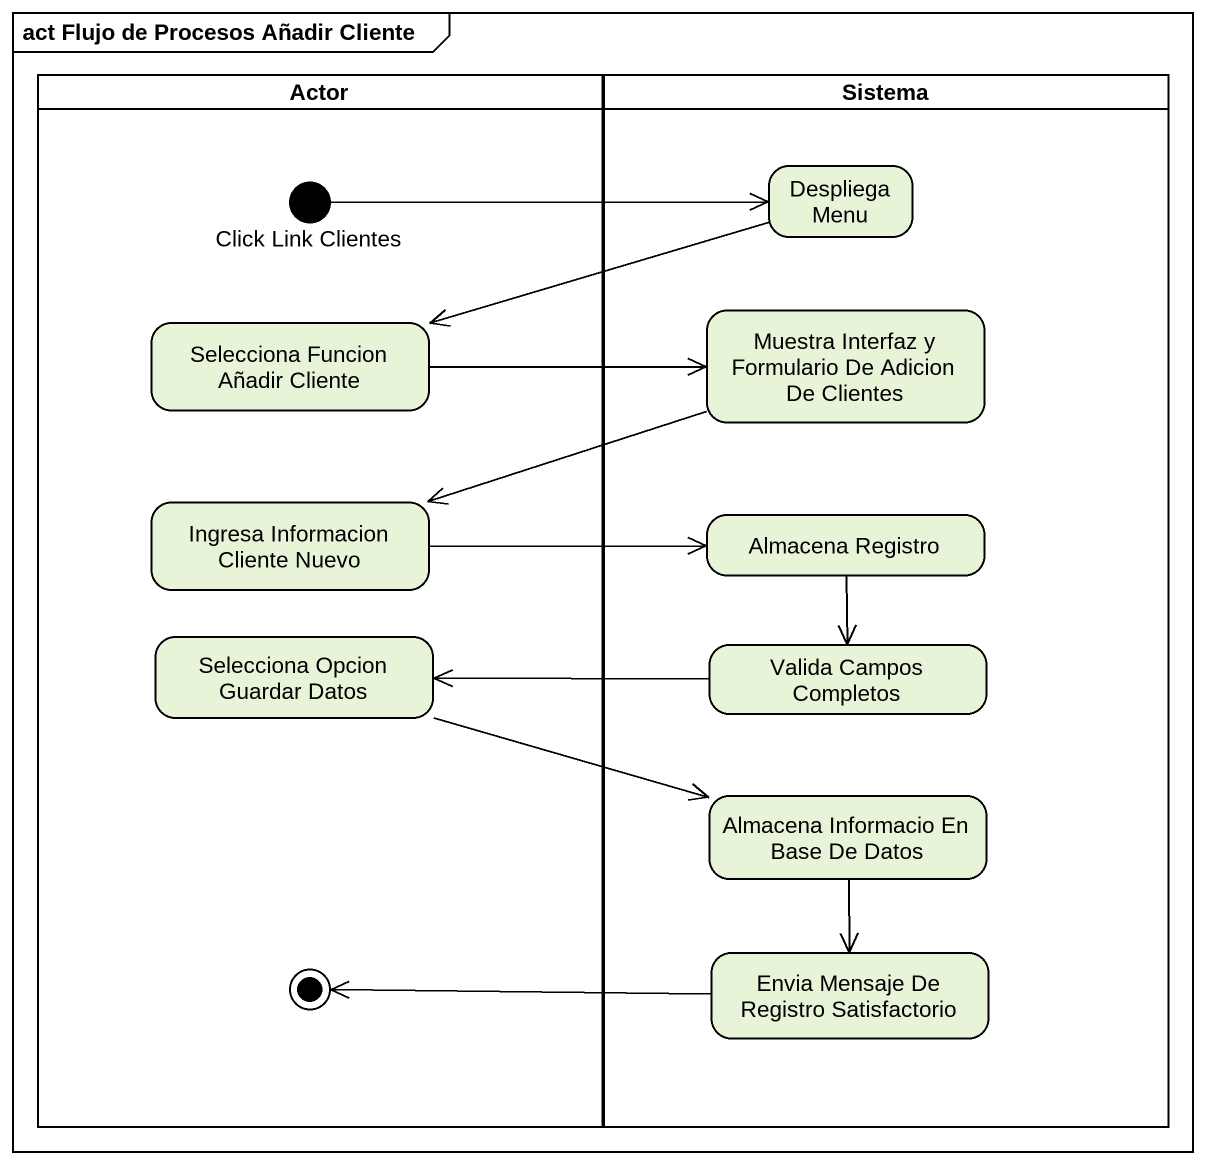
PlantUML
@startuml
mainframe act Flujo de Procesos Añadir Cliente
hide empty description
state "Actor" as Actor_ <<partition>> {
  state "Click Link Clientes" as Click_Link_Clientes <<start>>
  state "Selecciona Funcion Añadir Cliente" as Selecciona_Funcion_Añadir
  state "Ingresa Informacion Cliente Nuevo" as Ingresa_Informacion_Cliente
  state "Selecciona Opcion Guardar Datos" as Selecciona_Opcion_Guardar
  state final1 <<end>>
}
state Sistema <<partition>> {
  state "Despliega Menu" as Despliega_Menu
  state "Muestra Interfaz y Formulario De Adicion De Clientes" as Muestra_Interfaz_y
  state "Almacena Registro" as Almacena_Registro
  state "Valida Campos Completos" as Valida_Campos_Completos
  state "Almacena Informacio En Base De Datos" as Almacena_Informacio_En_Base
  state "Envia Mensaje De Registro Satisfactorio" as Envia_Mensaje_De_Registro
}
Click_Link_Clientes -right-> Despliega_Menu
Despliega_Menu -left-> Selecciona_Funcion_Añadir
Selecciona_Funcion_Añadir -right-> Muestra_Interfaz_y
Muestra_Interfaz_y -left-> Ingresa_Informacion_Cliente
Ingresa_Informacion_Cliente -right-> Almacena_Registro
Almacena_Registro --> Valida_Campos_Completos
Selecciona_Opcion_Guardar -right-> Almacena_Informacio_En_Base
Valida_Campos_Completos -left-> Selecciona_Opcion_Guardar
Almacena_Informacio_En_Base --> Envia_Mensaje_De_Registro
Envia_Mensaje_De_Registro -left-> final1
@enduml
